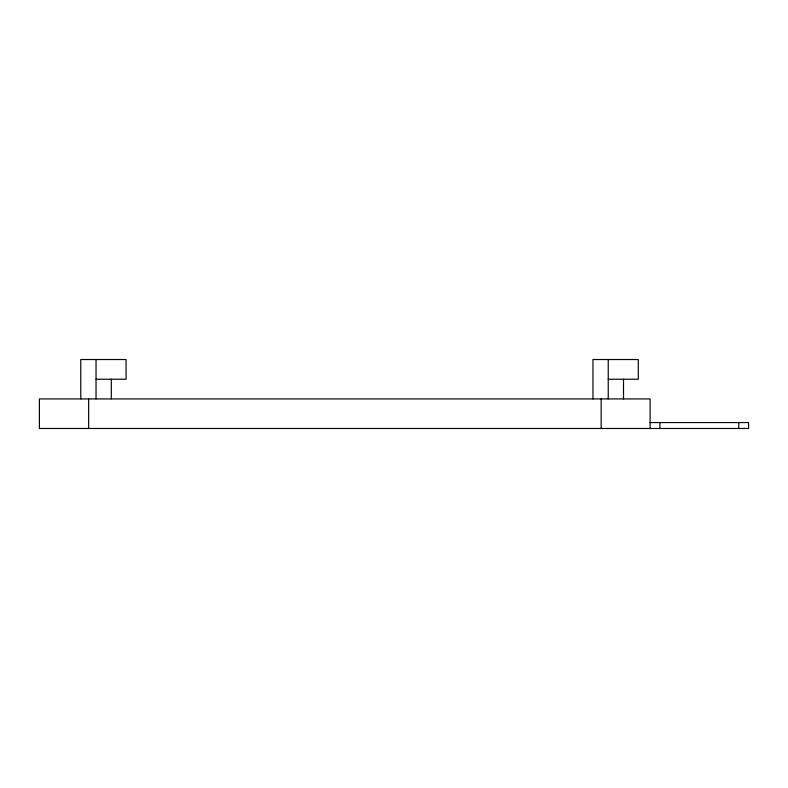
<?xml version="1.0" encoding="UTF-8"?>
<svg xmlns="http://www.w3.org/2000/svg" width="788" height="788" viewBox="0 0 788 788"><rect width="100%" height="100%" fill="white"/><g stroke="black" fill="none" stroke-linecap="round" stroke-linejoin="round"><path stroke-width="1.18" d="M96.037 379.225L126.08 379.225L126.08 359.525L80.77 359.525L80.77 398.925M608.237 379.225L638.28 379.225L638.28 359.525L592.97 359.525L592.97 398.925M650.1 422.565L748.6 422.565L748.6 428.475L39.4 428.475L39.4 398.925L650.1 398.925L650.1 428.475M738.75 422.565L738.75 428.475M659.95 422.565L659.95 428.475M623.505 379.225L623.505 398.925M608.237 359.525L608.237 398.925M601.175 398.925L601.175 428.475M111.305 379.225L111.305 398.925M96.037 359.525L96.037 398.925M88.65 398.925L88.65 428.475"/></g></svg>
